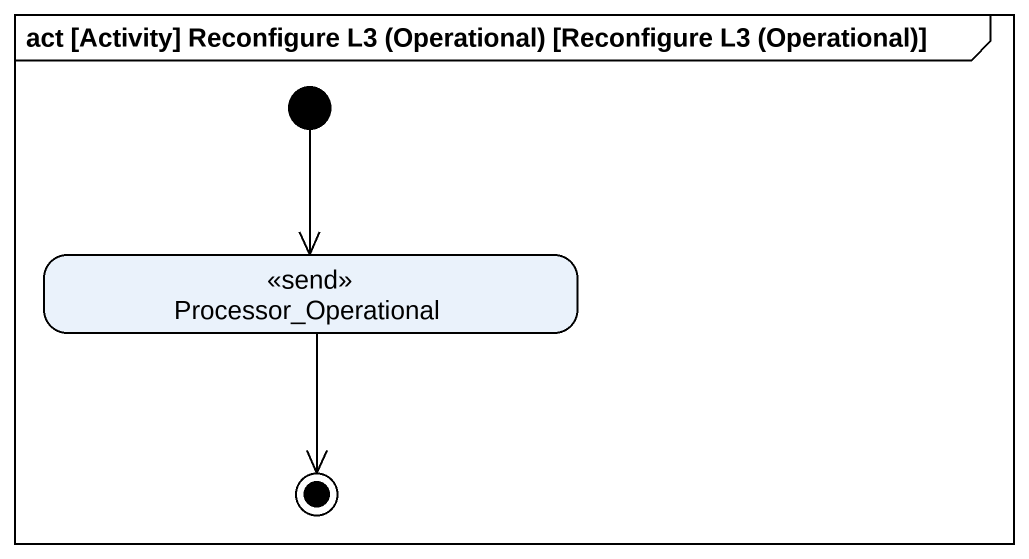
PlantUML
@startuml
mainframe act [Activity] Reconfigure L3 (Operational) [Reconfigure L3 (Operational)]
hide empty description
state Processor_Operational <<send>>
[*] --> Processor_Operational
Processor_Operational --> [*]
@enduml
